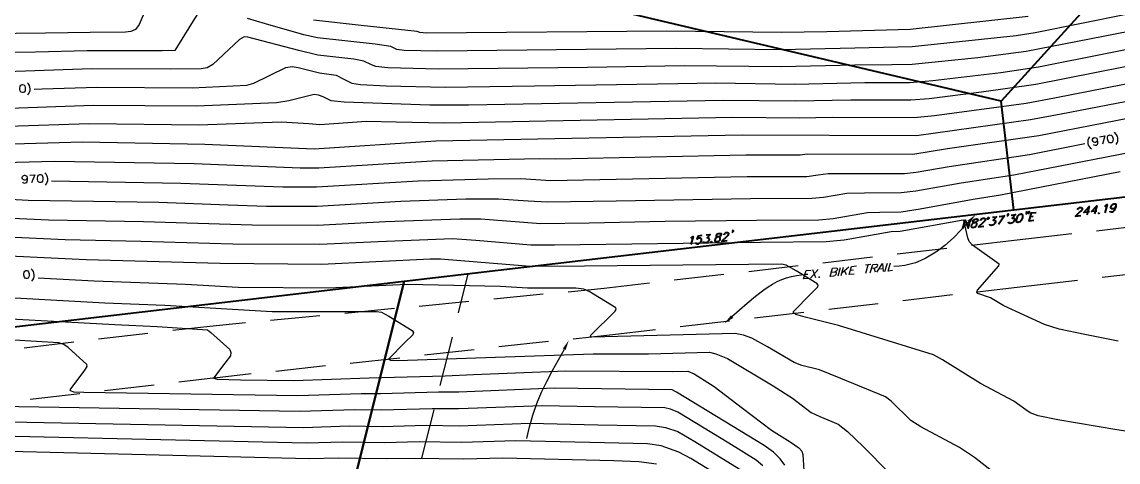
# Model space of a CAD drawing. Header units: feet. Extents: x 7 to 2308, y -319 to 1396.
# Drawn here: x 942.7 to 1217.5, y 137.8 to 248.1 of the extents above; entities that cross this region are included whole.
import ezdxf

# ---------------------------------------------------------------- set-up
doc = ezdxf.new("R2010")
doc.units = ezdxf.units.FT
doc.header["$MEASUREMENT"] = 0
for name, color, linetype in [('PDF_ANNOT-BNDRY-T20', 7, 'Continuous'), ('PDF_ANNOT-CONST LDR', 7, 'Continuous'), ('PDF_ANNOT-DL-T20', 7, 'Continuous'), ('PDF_X1003BASE$1ELEV_ANNO_COV', 7, 'Continuous'), ('PDF_X1003BASE$ANNOT-BNDRY-T20', 7, 'Continuous'), ('PDF_X1003BASE$PA_PARCEL', 7, 'Continuous'), ('PDF_X1003BASE$PR-SLOPE', 7, 'Continuous')]:
    doc.layers.add(name, color=color, linetype=linetype)
for name, color, linetype, true_color in [('PDF_X1003BASE$CR_CONT_DEF', 7, 'Continuous', 0x979797), ('PDF_X1003BASE$CR_NDX_DEF', 7, 'Continuous', 0x767676), ('PDF_X1003BASE$PR_BLDG_SETBACK', 7, 'Continuous', 0x767676)]:
    doc.layers.add(name, color=color, linetype=linetype, true_color=true_color)

msp = doc.modelspace()

# ---------------------------------------------------------------- hatches: boundary and pattern name
at = {"layer": 'PDF_ANNOT-CONST LDR', "transparency": 33554559}
for points in [[(1181.76, 199.83), (1179.68, 198.28), (1180.32, 197.75)], [(1118.8, 172.59), (1120.98, 173.97), (1120.39, 174.56)], [(1079.77, 168.32), (1078.28, 166.3), (1078.97, 165.92)]]:
    msp.add_hatch(color=256, dxfattribs=at).paths.add_polyline_path(points)

# ---------------------------------------------------------------- linework, layer by layer
at = {"layer": 'PDF_ANNOT-BNDRY-T20', "lineweight": 40}
for points in [[(1117.3, 195.14), (1117.68, 195.14), (1117.94, 195.09), (1117.94, 194.93), (1117.89, 194.71), (1117.78, 194.5), (1117.52, 194.39), (1117.14, 194.23), (1116.82, 194.13), (1116.56, 193.91), (1116.45, 193.7), (1116.34, 193.38), (1116.4, 193.22), (1116.45, 193.11), (1116.72, 193.06), (1117.09, 193.06), (1117.41, 193.22), (1117.52, 193.33), (1117.68, 193.54), (1117.73, 193.81), (1117.73, 194.02), (1117.57, 194.18), (1117.3, 194.29), (1116.98, 194.34), (1116.82, 194.39), (1116.77, 194.61), (1116.82, 194.77), (1116.98, 194.98)], [(1120.82, 195.73), (1120.77, 195.78), (1120.93, 195.88), (1120.98, 195.83)], [(1115.54, 193.11), (1115.6, 193.01), (1115.49, 192.9), (1115.38, 193.01)]]:
    msp.add_lwpolyline(points, close=True, dxfattribs=at)
for points in [[(1118.69, 194.77), (1118.69, 194.87), (1118.85, 195.09), (1118.96, 195.19), (1119.17, 195.35), (1119.54, 195.35), (1119.7, 195.3), (1119.81, 195.19), (1119.81, 195.03), (1119.75, 194.82), (1119.65, 194.61), (1119.33, 194.29), (1118.1, 193.22), (1119.44, 193.33)], [(1120.98, 195.83), (1120.93, 195.62), (1120.77, 195.41), (1120.66, 195.3)], [(1110.37, 193.97), (1110.59, 194.07), (1110.96, 194.39), (1110.37, 192.37)], [(1111.6, 192.85), (1111.65, 192.69), (1111.71, 192.58), (1111.97, 192.53), (1112.24, 192.53), (1112.56, 192.69), (1112.82, 192.9), (1112.98, 193.22), (1113.04, 193.38), (1113.04, 193.7), (1112.88, 193.86), (1112.66, 193.91), (1112.34, 193.91), (1112.02, 193.75), (1111.92, 193.65), (1112.29, 194.55), (1113.2, 194.66)], [(1114.16, 194.77), (1115.22, 194.87), (1114.42, 194.02), (1114.69, 194.07), (1114.85, 193.97), (1114.9, 193.91), (1114.96, 193.59), (1114.9, 193.43), (1114.69, 193.11), (1114.48, 192.9), (1114.16, 192.74), (1113.89, 192.74), (1113.62, 192.79), (1113.52, 192.9), (1113.52, 193.06)]]:
    msp.add_lwpolyline(points, dxfattribs=at)
at = {"layer": 'PDF_ANNOT-CONST LDR', "lineweight": 30}
for points in [[(1180, 198.02), (1176.16, 194.02), (1174.03, 192.1), (1172.91, 191.25), (1171.73, 190.39), (1170.51, 189.65), (1169.28, 188.95), (1168, 188.31), (1166.67, 187.78), (1165.34, 187.41), (1164, 187.09), (1162.62, 186.88), (1161.23, 186.82)], [(1120.66, 174.29), (1124.5, 177.65), (1126.53, 179.36), (1128.66, 180.96), (1129.72, 181.7), (1130.84, 182.4), (1132.02, 183.04), (1133.19, 183.57), (1134.36, 184), (1135.59, 184.37), (1136.81, 184.58), (1138.09, 184.74)], [(1069.27, 143.75), (1069.91, 146.68), (1070.76, 149.61), (1071.78, 152.49), (1072.95, 155.32), (1074.28, 158.03), (1075.72, 160.75), (1078.65, 166.08)]]:
    msp.add_lwpolyline(points, dxfattribs=at)
at = {"layer": 'PDF_ANNOT-DL-T20', "lineweight": 30}
for points in [[(1151.26, 184.9), (1150.04, 184.8), (1150.62, 186.82), (1151.85, 186.98)], [(1155.47, 187.3), (1154.14, 187.2)], [(1154.19, 185.17), (1154.78, 187.25)], [(1155.31, 185.28), (1155.95, 187.36), (1156.81, 187.41), (1157.07, 187.36), (1157.13, 187.25), (1157.13, 187.09), (1157.07, 186.88), (1156.91, 186.66), (1156.81, 186.56), (1156.49, 186.45), (1155.63, 186.34)], [(1157.02, 185.44), (1158.41, 187.57), (1158.57, 185.6)], [(1158.99, 185.6), (1159.63, 187.68)], [(1160.91, 185.81), (1159.79, 185.7), (1160.38, 187.73)], [(1139.85, 183.84), (1138.63, 183.73), (1139.27, 185.81), (1140.49, 185.92)], [(1139.69, 184.85), (1138.95, 184.8)], [(1140.33, 183.89), (1142.31, 186.08)], [(1141.67, 184), (1140.97, 185.97)], [(1145.61, 185.44), (1146.46, 185.49)], [(1147.26, 184.53), (1147.9, 186.61)], [(1148.01, 184.58), (1148.65, 186.66)], [(1148.22, 185.28), (1149.98, 186.77)], [(1149.34, 184.74), (1148.86, 185.81)], [(1151.1, 185.92), (1150.36, 185.86)], [(1156.65, 185.38), (1156.33, 186.4)], [(1158.46, 186.24), (1157.5, 186.13)]]:
    msp.add_lwpolyline(points, dxfattribs=at)
for points in [[(1142.47, 184.26), (1142.57, 184.16), (1142.41, 184.05), (1142.36, 184.16)], [(1146.68, 185.44), (1146.78, 185.33), (1146.78, 185.17), (1146.73, 184.85), (1146.57, 184.64), (1146.46, 184.53), (1146.14, 184.42), (1145.29, 184.32), (1145.88, 186.4), (1146.73, 186.5), (1147, 186.4), (1147.05, 186.34), (1147.1, 186.13), (1147.05, 185.92), (1146.78, 185.65), (1146.46, 185.49)]]:
    msp.add_lwpolyline(points, close=True, dxfattribs=at)
at = {"layer": 'PDF_X1003BASE$1ELEV_ANNO_COV', "lineweight": 25}
for points in [[(942.71, 232.4), (942.87, 232.46), (943.19, 232.35), (943.4, 232.08), (943.51, 231.6), (943.51, 231.34), (943.46, 230.86), (943.24, 230.54), (942.98, 230.43), (942.82, 230.43), (942.5, 230.54), (942.28, 230.8), (942.18, 231.28), (942.18, 231.55), (942.23, 232.03), (942.44, 232.3)], [(1215.23, 219.77), (1215.39, 219.82), (1215.71, 219.77), (1215.93, 219.55), (1216.14, 219.08), (1216.19, 218.81), (1216.14, 218.33), (1216.03, 218.01), (1215.77, 217.85), (1215.55, 217.8), (1215.29, 217.85), (1215.02, 218.12), (1214.86, 218.54), (1214.81, 218.86), (1214.81, 219.34), (1214.97, 219.66)], [(1212.2, 218.28), (1212.04, 218.06), (1211.77, 217.9), (1211.66, 217.9), (1211.4, 217.96), (1211.18, 218.12), (1211.02, 218.38), (1211.02, 218.49), (1211.08, 218.76), (1211.18, 218.97), (1211.45, 219.13), (1211.56, 219.13), (1211.88, 219.08), (1212.09, 218.97), (1212.25, 218.6)], [(943.94, 208.79), (943.78, 208.57), (943.46, 208.47), (943.35, 208.47), (943.08, 208.52), (942.87, 208.73), (942.76, 209), (942.76, 209.11), (942.87, 209.37), (943.03, 209.59), (943.3, 209.69), (943.4, 209.69), (943.72, 209.59), (943.88, 209.43), (943.99, 209.05)], [(947.14, 209.85), (947.3, 209.85), (947.62, 209.8), (947.83, 209.48), (947.94, 209.05), (947.94, 208.73), (947.88, 208.25), (947.67, 207.99), (947.4, 207.88), (947.19, 207.88), (946.92, 207.93), (946.71, 208.2), (946.6, 208.68), (946.6, 209), (946.66, 209.48), (946.87, 209.75)], [(943.67, 185.81), (943.88, 185.81), (944.15, 185.76), (944.36, 185.49), (944.47, 185.01), (944.52, 184.69), (944.42, 184.21), (944.26, 183.94), (943.99, 183.84), (943.78, 183.84), (943.51, 183.89), (943.3, 184.16), (943.19, 184.64), (943.14, 184.96), (943.24, 185.44), (943.4, 185.7)]]:
    msp.add_lwpolyline(points, close=True, dxfattribs=at)
for points in [[(1212.25, 218.6), (1212.3, 218.12), (1212.3, 217.64), (1212.2, 217.32), (1211.93, 217.16), (1211.72, 217.16), (1211.45, 217.21), (1211.29, 217.37)], [(1212.78, 219.34), (1214.11, 219.61), (1213.53, 217.48)], [(943.99, 209.05), (944.04, 208.57), (943.94, 208.09), (943.78, 207.83), (943.51, 207.72), (943.3, 207.67), (943.03, 207.77), (942.92, 207.93)], [(944.63, 209.75), (945.96, 209.8), (945.11, 207.77)]]:
    msp.add_lwpolyline(points, dxfattribs=at)
for centre, radius, start, end in [((942.65, 231.31), 2.1, 315.5647, 48.4544), ((1215.4, 218.68), 2.03, 321.6793, 58.57), ((1211.87, 218.03), 2.03, 141.7929, 238.4565), ((947.16, 208.69), 2.03, 314.3214, 51.7042), ((943.75, 184.65), 2.03, 314.3214, 51.7042)]:
    msp.add_arc(centre, radius, start, end, dxfattribs=at)
at = {"layer": 'PDF_X1003BASE$ANNOT-BNDRY-T20', "lineweight": 40}
for points in [[(1207.29, 201.06), (1207.45, 201.38), (1207.61, 201.48), (1207.82, 201.59), (1208.2, 201.64), (1208.36, 201.54), (1208.41, 201.48), (1208.46, 201.27), (1208.41, 201.06), (1208.25, 200.9), (1207.98, 200.58), (1206.76, 199.46), (1208.09, 199.62)], [(1210.28, 200.52), (1208.84, 200.36), (1210.17, 201.86), (1209.58, 199.78)], [(1212.14, 200.74), (1210.76, 200.58), (1212.09, 202.07), (1211.5, 199.99)], [(1214.11, 201.91), (1214.33, 202.02), (1214.7, 202.34), (1214.11, 200.26)], [(1216.89, 201.91), (1216.73, 201.43), (1216.51, 200.9), (1216.25, 200.63), (1215.93, 200.47), (1215.77, 200.47), (1215.5, 200.52), (1215.45, 200.68)], [(1178.56, 196.36), (1179.14, 198.44), (1179.89, 196.47), (1180.48, 198.55)], [(1182.98, 198.39), (1182.98, 198.44), (1183.14, 198.66), (1183.25, 198.76), (1183.51, 198.92), (1183.89, 198.92), (1184.05, 198.87), (1184.1, 198.76), (1184.15, 198.6), (1184.1, 198.39), (1183.94, 198.18), (1183.67, 197.86), (1182.45, 196.79), (1183.78, 196.9)], [(1185.97, 199.19), (1186.98, 199.3), (1186.18, 198.44), (1186.5, 198.44), (1186.66, 198.39), (1186.71, 198.28), (1186.71, 198.02), (1186.66, 197.8), (1186.5, 197.54), (1186.23, 197.27), (1185.91, 197.16), (1185.65, 197.11), (1185.38, 197.22), (1185.33, 197.27), (1185.27, 197.48)], [(1187.67, 199.35), (1188.95, 199.51), (1187.46, 197.32)], [(1189.91, 199.88), (1189.86, 199.72), (1189.7, 199.51), (1189.59, 199.4)], [(1190.66, 199.72), (1191.72, 199.83), (1190.92, 198.98), (1191.19, 198.98), (1191.4, 198.92), (1191.46, 198.82), (1191.46, 198.55), (1191.4, 198.34), (1191.24, 198.02), (1190.98, 197.8), (1190.66, 197.7), (1190.39, 197.64), (1190.12, 197.7), (1190.07, 197.8), (1190.02, 198.02)], [(1194.66, 200.42), (1194.6, 200.2), (1194.44, 200.04), (1194.34, 199.88)], [(1195.19, 200.47), (1195.14, 200.31), (1195.03, 200.1), (1194.87, 199.99)], [(1196.36, 198.34), (1195.14, 198.18), (1195.72, 200.26), (1196.95, 200.36)], [(1196.2, 199.35), (1195.4, 199.24)]]:
    msp.add_lwpolyline(points, dxfattribs=at)
for points in [[(1216.73, 201.59), (1216.46, 201.38), (1216.14, 201.27), (1216.09, 201.27), (1215.82, 201.32), (1215.66, 201.48), (1215.66, 201.8), (1215.71, 201.91), (1215.87, 202.18), (1216.09, 202.39), (1216.41, 202.55), (1216.51, 202.55), (1216.78, 202.5), (1216.89, 202.28), (1216.89, 201.91)], [(1181.6, 198.71), (1181.97, 198.76), (1182.23, 198.66), (1182.29, 198.5), (1182.23, 198.28), (1182.07, 198.07), (1181.86, 197.96), (1181.44, 197.8), (1181.12, 197.7), (1180.9, 197.48), (1180.74, 197.27), (1180.64, 196.95), (1180.69, 196.79), (1180.74, 196.68), (1181.01, 196.63), (1181.38, 196.68), (1181.7, 196.79), (1181.81, 196.9), (1181.97, 197.11), (1182.07, 197.43), (1182.02, 197.59), (1181.86, 197.75), (1181.65, 197.86), (1181.28, 197.91), (1181.12, 197.96), (1181.06, 198.18), (1181.12, 198.34), (1181.28, 198.55)], [(1189.81, 199.78), (1189.7, 199.88), (1189.86, 199.99), (1189.91, 199.88)], [(1192.95, 199.94), (1193.16, 199.99), (1193.38, 199.88), (1193.48, 199.62), (1193.48, 199.14), (1193.16, 198.34), (1192.9, 198.02), (1192.58, 197.91), (1192.36, 197.86), (1192.1, 197.96), (1191.99, 198.23), (1192.04, 198.71), (1192.36, 199.51), (1192.63, 199.83)], [(1194.55, 200.31), (1194.44, 200.42), (1194.6, 200.52), (1194.66, 200.42)], [(1195.08, 200.36), (1195.03, 200.47), (1195.14, 200.58), (1195.19, 200.47)], [(1212.68, 200.31), (1212.73, 200.2), (1212.62, 200.1), (1212.57, 200.2)]]:
    msp.add_lwpolyline(points, close=True, dxfattribs=at)
for points, knots in [([(1184.8, 198.71), (1184.78, 198.7), (1184.77, 198.7), (1184.74, 198.71), (1184.73, 198.71), (1184.71, 198.72), (1184.7, 198.73), (1184.69, 198.75), (1184.69, 198.75), (1184.68, 198.78), (1184.68, 198.79), (1184.68, 198.83), (1184.69, 198.84), (1184.69, 198.86)], [0, 0, 0, 0, 0.001927062, 0.001927062, 0.003338195, 0.003338195, 0.004549923, 0.004549923, 0.005823502, 0.005823502, 0.007562503, 0.007562503, 0.0097157, 0.0097157, 0.0097157, 0.0097157]), ([(1184.69, 198.86), (1184.71, 198.9), (1184.73, 198.93), (1184.77, 198.99), (1184.81, 199.02), (1184.86, 199.05), (1184.87, 199.06), (1184.91, 199.08), (1184.93, 199.09), (1184.94, 199.09)], [0, 0, 0, 0, 0.00342882, 0.00342882, 0.00730023, 0.00730023, 0.00914533, 0.00914533, 0.01085066, 0.01085066, 0.01085066, 0.01085066]), ([(1185.05, 198.93), (1185.04, 198.9), (1185.02, 198.87), (1184.97, 198.8), (1184.94, 198.78), (1184.89, 198.74), (1184.87, 198.73), (1184.84, 198.71), (1184.82, 198.71), (1184.8, 198.71)], [0, 0, 0, 0, 0.00342882, 0.00342882, 0.00730023, 0.00730023, 0.00914533, 0.00914533, 0.01085066, 0.01085066, 0.01085066, 0.01085066]), ([(1184.94, 199.09), (1184.96, 199.09), (1184.98, 199.09), (1185.01, 199.09), (1185.02, 199.08), (1185.04, 199.07), (1185.05, 199.07), (1185.06, 199.05), (1185.06, 199.04), (1185.07, 199.01), (1185.07, 199), (1185.06, 198.97), (1185.06, 198.95), (1185.05, 198.93)], [0, 0, 0, 0, 0.001927456, 0.001927456, 0.003338469, 0.003338469, 0.004549927, 0.004549927, 0.00582286, 0.00582286, 0.007560798, 0.007560798, 0.009714608, 0.009714608, 0.009714608, 0.009714608])]:
    msp.add_open_spline(points, degree=3, knots=knots, dxfattribs=at)
at = {"layer": 'PDF_X1003BASE$CR_CONT_DEF', "lineweight": 25}
for points in [[(976.83, 258.68), (972.08, 247.44), (971.13, 246.26), (970.01, 245.68), (968.67, 245.57), (959.77, 245.46), (948.63, 245.3), (926.45, 245.09), (910.78, 245.46), (896.12, 245.84), (894.78, 246.1), (887.8, 248.45)], [(986.75, 250.21), (985.15, 247.76), (980.99, 240.99), (977.84, 240.88), (959.08, 240.88), (946.07, 240.51), (928.53, 240.35), (924.75, 240.67), (900.49, 241.25), (894.2, 241.79), (889.13, 243.33), (873.09, 248.72)], [(1219.87, 250.05), (1196.63, 245.36), (1191.94, 244.66), (1165.82, 241.84), (1151.47, 241.57), (1132.92, 241.15), (1106.64, 241.47), (1084.14, 241.2), (1046.88, 240.77), (1038.46, 240.99), (1036.64, 241.25), (1035.15, 242), (1031.26, 242.53), (1016.81, 244.13), (1013.35, 244.88), (1003.75, 247.65), (999.22, 248.98)], [(1194.92, 249.46), (1165.34, 246.21), (1144.44, 245.62), (1133.08, 245.46), (1104.35, 245.84), (1044.11, 245.3), (1042.4, 245.46), (1041.76, 245.73), (1027.69, 247.22), (1015.75, 248.56)], [(1230.91, 230.38), (1203.19, 224.99), (1195.46, 223.55), (1166.93, 219.61), (1123.22, 219.77), (1046.45, 218.22), (1015.96, 216.25), (988.5, 217.42), (957.85, 217.96), (943.35, 217.53), (936.37, 217.37), (908.97, 219.34), (889.45, 220.83), (886.41, 221.31), (876.93, 224.25), (870.79, 225.63), (868.5, 226.27), (865.04, 227.82), (861.73, 230.27), (854.54, 235.17), (840.51, 243.76), (839.02, 244.7)], [(1226.59, 246.96), (1194.39, 240.67), (1182.29, 239.12), (1165.87, 237.41), (1160.7, 237.36), (1151.47, 237.25), (1132.98, 236.88), (1108.72, 237.15), (1084.46, 236.72), (1047.09, 236.24), (1034.4, 236.61), (1031.42, 236.93), (1030.35, 237.36), (1028.38, 238.32), (1025.88, 238.75), (1016.87, 239.81), (1012.07, 240.93), (999.33, 244.34), (998.37, 244.4), (997.25, 243.7), (990.58, 237.41), (989.09, 236.61), (987.6, 236.4), (979.97, 236.24), (960.14, 236.35), (938.82, 235.65)], [(1234, 239.76), (1196.84, 232.46), (1183.19, 230.48), (1170.08, 228.88), (1165.5, 228.51), (1150.46, 228.51), (1136.55, 228.3), (1118.53, 228.46), (1054.61, 227.28), (1044.96, 227.28), (1023.48, 228.03), (1020.17, 228.35), (1018.2, 229.31), (1017.03, 229.74), (1015.96, 229.9), (1009.56, 228.35), (1006.52, 227.82), (986.48, 226.97), (960.57, 227.18), (934.82, 226.27)], [(1236.03, 235.81), (1201.53, 228.99), (1194.39, 227.71), (1171.41, 224.57), (1166.3, 224.09), (1145.88, 224.14), (1137.51, 224.03), (1120.87, 224.14), (1048.59, 222.75), (1036.48, 223.02), (1029.07, 223.18), (1017.4, 222.33), (1014.63, 222.59), (1007.64, 223.02), (987.07, 222.27), (959.5, 222.59), (939.25, 221.9)], [(1230.16, 225.95), (1197.59, 219.55), (1174.72, 216.3), (1165.98, 214.92), (1139.53, 215.02), (1137.77, 214.76), (1124.13, 214.76), (1076.52, 213.69), (1072.47, 213.85), (1045.49, 213.26), (1017.13, 211.5), (1012.39, 211.45), (985.89, 212.52), (950.87, 213.16), (938.13, 212.84)], [(1229.15, 217.1), (1191.3, 209.69), (1178.08, 207.72), (1166.77, 205.69), (1163.1, 205.27), (1153.87, 205.21), (1149.45, 205.16), (1143.64, 204.15), (1140.65, 203.88), (1125.3, 203.83), (1091.66, 203.24), (1074.44, 202.92), (1069.54, 203.19), (1062.18, 203.72), (1053.92, 203.67), (1037.66, 203.08), (1016.71, 201.91), (1003.96, 201.91), (994.37, 202.23), (976.99, 202.87), (944.26, 203.4), (936.53, 203.77)], [(1218.01, 210.55), (1187.94, 204.73), (1181.12, 203.61), (1167.84, 201.22), (1163.04, 200.47), (1157.71, 200.36), (1154.67, 200.26), (1146.04, 198.76), (1142.47, 198.44), (1126.85, 198.34), (1103.92, 198.07), (1084.84, 197.7), (1072.74, 197.54), (1057.7, 198.66), (1052.48, 198.71), (1033.82, 198.02), (1016.71, 197.11), (1000.39, 197.16), (973.15, 198.02), (949.37, 198.44), (936.58, 199.03)], [(1217.47, 168.11), (1209.16, 169.82), (1202.65, 171.15), (1199.03, 172.32), (1188.85, 177.01), (1185.49, 178.99), (1182.29, 180.11), (1182.07, 180.42), (1182.18, 180.9), (1187.57, 186.98), (1187.67, 187.41), (1180.96, 192.15), (1180.16, 193.06), (1179.78, 194.02), (1178.77, 198.34), (1178.61, 198.44), (1162.83, 195.62), (1160.59, 195.51), (1148.81, 193.43), (1144.28, 193.01), (1127.86, 192.85), (1076.2, 192.15), (1070.28, 192.21), (1056.48, 193.38), (1050.61, 193.75), (1031.95, 193.01), (1017.35, 192.31), (995.59, 192.42), (972.46, 193.06), (953.53, 193.49), (933.54, 194.45)], [(1227.82, 144.28), (1217.15, 145.88), (1202.39, 148.44), (1197.43, 149.45), (1195.4, 150.14), (1194.34, 150.89), (1191.3, 153.13), (1182.93, 157.55), (1173.44, 163.47), (1171.2, 164.7), (1147.37, 172.06), (1139, 174.13), (1136.71, 174.83), (1136.07, 175.25), (1136.07, 175.57), (1140.44, 179.95), (1142.15, 181.7), (1142.25, 182.18), (1141.93, 182.61), (1136.76, 185.76), (1134.26, 187.14), (1133.08, 187.41), (1075.4, 186.82), (1069.11, 186.88), (1047.57, 188.63), (1045.01, 188.69), (1017.77, 187.36), (992.4, 187.57), (958.76, 188.47), (930.72, 189.86)], [(927.25, 179.73), (963.45, 177.71), (978.48, 177.17), (1005.4, 175.57), (1031.58, 175.57), (1032.81, 175.41), (1034.62, 174.4), (1040.54, 170.78), (1040.86, 170.3), (1040.7, 169.71), (1038.78, 167.84), (1034.56, 163.63), (1035.04, 163.37), (1036.91, 163.26), (1085.9, 164.96), (1099.76, 164.96), (1115.01, 165.34), (1116.66, 164.96), (1119.54, 163.74), (1131, 156.91), (1135.8, 153.82), (1140.55, 150.25), (1142.68, 149.24), (1147.26, 147.32), (1149.61, 145.51), (1153.61, 141.61), (1166.3, 128.82)], [(925.92, 174.51), (965.95, 172.32), (976.56, 171.79), (989.2, 170.94), (990, 170.3), (994.8, 166.03), (995.06, 165.28), (994.96, 164.49), (993.57, 162.62), (990.74, 158.83), (991.65, 158.62), (997.46, 158.46), (1010.84, 158.3), (1029.71, 158.94), (1048.8, 159.47), (1055.89, 159.74), (1079.03, 160.65), (1105.84, 160.54), (1109.63, 160.59), (1111.17, 159.9), (1116.24, 156.76), (1123.33, 151.32), (1130.58, 145.83), (1135.22, 142.89), (1137.45, 141.4), (1138.15, 140.55), (1138.47, 139.7), (1138.68, 135.7)], [(1133.88, 137.08), (1132.76, 138.68), (1131.06, 140.28), (1128.76, 141.99), (1106.8, 155.37), (1105.68, 155.96), (1076.2, 156.33), (1052.21, 155.37), (1047.09, 155.37), (1032.54, 154.94), (1027.74, 154.89), (1011.85, 154.41), (958.17, 155.26), (955.67, 155.37), (954.92, 155.69), (954.81, 155.96), (958.44, 160.86), (959.02, 161.77), (958.97, 162.3), (954.28, 166.56), (953.16, 167.31), (951.93, 167.74), (923.84, 169.39)], [(1128.39, 136.92), (1126.74, 138.31), (1119.86, 142.57), (1107.12, 150.3), (1105.25, 151.1), (1103.82, 151.42), (1086.17, 151.69), (1073.05, 151.96), (1052.21, 151.16), (1045.55, 151.21), (1032.75, 150.84), (1026.14, 150.89), (1012.23, 150.46), (926.77, 151.96)], [(1120.29, 132.66), (1110.37, 138.74), (1107.39, 140.34), (1102.91, 141.88), (1099.5, 142.41), (1088.73, 142.63), (1066.5, 143.16), (1052.9, 142.73), (1042.29, 142.89), (1033.61, 142.68), (1023.16, 142.84), (1014.04, 142.57), (940.95, 144.23)], [(1101.74, 137.3), (1097.31, 137.88), (1091.02, 138.1), (1063.25, 138.84), (1053.44, 138.52), (1041.02, 138.74), (1034.08, 138.63), (1021.98, 138.84), (1014.68, 138.68), (939.51, 140.5)]]:
    msp.add_lwpolyline(points, dxfattribs=at)
at = {"layer": 'PDF_X1003BASE$CR_NDX_DEF', "lineweight": 25}
for points in [[(945.75, 231.23), (947.72, 231.34), (961.58, 231.76), (985.36, 231.6), (999.06, 232.24), (1000.82, 232.78), (1008.82, 236.72), (1010.42, 236.99), (1011.91, 236.72), (1017.24, 235.33), (1021.45, 234.75), (1023.21, 233.9), (1025.4, 232.78), (1027.53, 232.46), (1033.98, 232.14), (1048.75, 231.76), (1071.14, 232.08), (1107.07, 232.72), (1116.66, 232.83), (1136.44, 232.56), (1153.98, 232.94), (1165.28, 232.94), (1170.99, 233.42), (1188.05, 235.44), (1197.54, 236.88), (1231.92, 243.7)], [(1209.1, 217.53), (1195.24, 214.81), (1175.09, 211.82), (1166.83, 210.39), (1163.9, 210.07), (1144.76, 210.07), (1142.31, 209.75), (1139.43, 209.32), (1124.45, 209.27), (1075.29, 208.31), (1067.78, 208.79), (1059.57, 208.73), (1041.97, 208.2), (1016.55, 206.71), (1008.12, 206.71), (982.48, 207.67), (950.07, 208.25)], [(1195.62, 127.97), (1181.49, 138.95), (1177.7, 141.51), (1168, 146.63), (1165.5, 148.28), (1160.59, 153.08), (1159.15, 154.2), (1147.96, 158.78), (1142.63, 160.91), (1138.2, 162.03), (1136.28, 162.78), (1129.56, 166.67), (1125.62, 168.91), (1123.59, 169.66), (1121.46, 170.03), (1085.53, 169.12), (1085.21, 169.28), (1085.26, 169.6), (1091.34, 175.52), (1091.66, 176.11), (1091.55, 176.48), (1084.84, 180.58), (1083.56, 181.12), (1081.53, 181.44), (1069.43, 181.38), (1062.66, 181.81), (1039.26, 182.29), (1026.73, 181.7), (1019.53, 181.44), (996.87, 181.6), (983.65, 182.34), (960.78, 183.14), (946.76, 183.94)], [(926.56, 148.17), (1013.19, 146.52), (1024.7, 146.89), (1032.97, 146.73), (1044, 147.05), (1052.26, 146.89), (1069.96, 147.59), (1087.08, 147.16), (1101.52, 146.95), (1103.98, 146.52), (1107.07, 145.45), (1111.33, 143), (1123.54, 135.48)]]:
    msp.add_lwpolyline(points, dxfattribs=at)
at = {"layer": 'PDF_X1003BASE$PA_PARCEL', "lineweight": 40}
for points in [[(1282.78, 332.47), (1188.15, 228.24), (988.99, 275.31)], [(1281.23, 244.61), (1280.75, 211.35), (1191.3, 200.95), (1188.15, 228.24)], [(792.48, 40.7), (990.42, -8.93), (1038.51, 183.09), (990.42, -8.93), (792.48, 40.7), (786.46, 16.6), (745.25, 26.89), (743.01, 27.48), (695.72, 26.41), (635.7, 55.94), (587.98, 71.4), (519.64, 94.12)]]:
    msp.add_lwpolyline(points, dxfattribs=at)
msp.add_lwpolyline([(1191.3, 200.95), (1038.51, 183.09), (889.93, 165.71, 0.146399), (806.24, 129.41, -0.118762), (745.25, 102.43, -0.092778), (692.47, 102.96), (519.64, 137.51)], format="xyb", dxfattribs=at)
at = {"layer": 'PDF_X1003BASE$PR-SLOPE', "lineweight": 25}
for points in [[(1180.69, 192.15), (1192.15, 193.49), (1205.85, 195.09)], [(1212.04, 195.78), (1224.46, 197.27)], [(1162.08, 189.97), (1174.5, 191.41)], [(1124.87, 185.6), (1137.29, 187.09)], [(1143.48, 187.78), (1155.9, 189.22)], [(1106.21, 183.46), (1118.64, 184.9)], [(1213.47, 184.16), (1225.9, 185.6)], [(1079.61, 180.48), (1088.62, 181.38), (1100.03, 182.72)], [(1182.13, 180.48), (1193.59, 181.81), (1207.29, 183.41)], [(1073.37, 179.89), (1060.95, 178.67)], [(1163.52, 178.29), (1175.94, 179.79)], [(1036.11, 176.27), (1023.64, 175.04)], [(1054.72, 178.08), (1042.29, 176.85)], [(1144.92, 176.16), (1157.34, 177.6)], [(1017.4, 174.45), (1004.98, 173.28)], [(1107.65, 171.79), (1120.07, 173.23)], [(1126.31, 173.97), (1138.68, 175.41)], [(998.74, 172.69), (989.78, 171.84), (980.51, 170.78)], [(1080.89, 168.7), (1090.06, 169.71), (1101.47, 171.04)], [(955.67, 167.84), (943.24, 166.4)], [(974.27, 170.03), (961.9, 168.59)], [(1074.65, 168), (1062.23, 166.67)], [(1056.05, 165.98), (1043.63, 164.59)], [(1037.39, 163.9), (1024.97, 162.57)], [(1000.13, 159.9), (990.96, 158.89)], [(1018.78, 161.93), (1006.36, 160.54)], [(975.82, 157.13), (963.4, 155.69)], [(991.28, 158.94), (982, 157.87)], [(957.16, 154.94), (944.79, 153.5)]]:
    msp.add_lwpolyline(points, dxfattribs=at)
at = {"layer": 'PDF_X1003BASE$PR_BLDG_SETBACK', "lineweight": 25}
for points in [[(1054.45, 184.96), (1052, 175.2)], [(1050.5, 169.12), (1047.47, 157.02)], [(1045.92, 150.94), (1042.88, 138.84)]]:
    msp.add_lwpolyline(points, dxfattribs=at)

doc.saveas('drawing.dxf')
